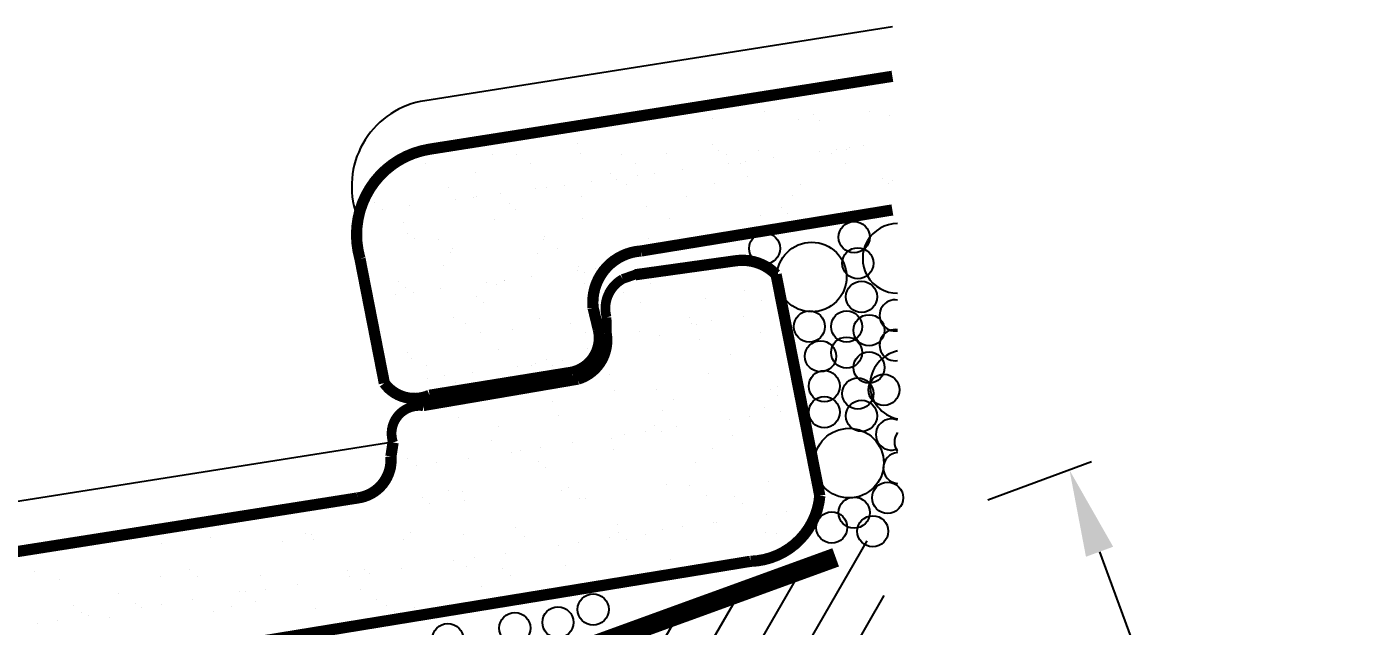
# Model space of a CAD drawing. Header units: inches. Extents: x -370 to 18, y -197 to 199.
# Drawn here: x -228.008 to -225.234, y -23.247 to -22.006 of the extents above; entities that cross this region are included whole.
import ezdxf

# ---------------------------------------------------------------- set-up
doc = ezdxf.new("R2010")
doc.units = ezdxf.units.IN
doc.header["$MEASUREMENT"] = 0
doc.header["$PDMODE"] = 34
doc.header["$PDSIZE"] = 0.2
doc.layers.add('TRAMAS', color=7, linetype='Continuous')
doc.styles.get("Standard").update_dxf_attribs({"font": 'arial.ttf'})
doc.dimstyles.get("Standard").update_dxf_attribs({"dimtxt": 0.18, "dimasz": 0.18, "dimexe": 0.18, "dimexo": 0.0625, "dimgap": 0.09, "dimtad": 0, "dimtih": 1, "dimtoh": 1, "dimdec": 4, "dimzin": 0, "dimdsep": 46, "dimtxsty": 'Standard', "dimcen": 0.09, "dimadec": 0, "dimazin": 0, "dimtfac": 1, "dimtdec": 4, "dimtofl": 0, "dimtmove": 0, "dimatfit": 3, "dimfxl": 1, "dimtolj": 1, "dimtzin": 0, "dimarcsym": 0})

# ---------------------------------------------------------------- blocks, each defined once
blk = doc.blocks.new('*X580')
at = {"color": 0}
for p, q in [((7.7326, 5.7933), (7.9504, 6.1704)), ((7.5712, 5.6137), (7.8739, 6.1381)), ((7.5207, 5.6262), (7.7998, 6.1097)), ((7.8057, 5.8199), (7.9707, 6.1057)), ((7.4476, 5.5996), (7.7267, 6.0831))]:
    blk.add_line(p, q, dxfattribs=at)
blk = doc.blocks.new('*D584')
at = {"color": 0, "lineweight": -2, "transparency": 16777216}
for p, q in [((14.7274, 7.92), (14.5127, 7.841)), ((14.7438, 7.7342), (14.8645, 7.4058)), ((15.131, 6.6811), (15.0103, 7.0094)), ((15.239, 6.529), (15.0242, 6.45))]:
    blk.add_line(p, q, dxfattribs=at)
at = {"color": 0, "transparency": 16777216}
for points in [[(14.7719, 7.7445), (14.7156, 7.7238), (14.6816, 7.9031)], [(15.1592, 6.6914), (15.1029, 6.6707), (15.1932, 6.5121)]]:
    blk.add_solid(points, dxfattribs=at)
at = {"layer": 'DEFPOINTS', "color": 0, "transparency": 16777216}
for p in [(14.7861, 7.9415), (15.2976, 6.5505), (15.1932, 6.5121)]:
    blk.add_point(p, dxfattribs=at)
at = {"color": 0, "transparency": 16777216, "insert": (14.9374, 7.2076), "char_height": 0.18, "attachment_point": 5}
blk.add_mtext('\\A1;0,15', dxfattribs=at)
blk = doc.blocks.new('*X574')
at = {"color": 0}
for p, q in [((4.0702, 4.6177), (4.0702, 4.6177)), ((4.0977, 4.627), (4.0977, 4.627)), ((4.1948, 4.618), (4.1948, 4.618)), ((4.0871, 4.607), (4.0871, 4.607)), ((4.1542, 4.6097), (4.1542, 4.6097)), ((4.2117, 4.6072), (4.2117, 4.6072)), ((4.1375, 4.5905), (4.1375, 4.5905)), ((4.1931, 4.5911), (4.1931, 4.5911)), ((4.0854, 4.5769), (4.0854, 4.5769)), ((4.1398, 4.5841), (4.1398, 4.5841)), ((4.1449, 4.5837), (4.1449, 4.5837)), ((4.1606, 4.5868), (4.1606, 4.5868)), ((4.2106, 4.5741), (4.2106, 4.5741)), ((4.0529, 4.5726), (4.0529, 4.5726)), ((4.1059, 4.5727), (4.1059, 4.5727)), ((4.1478, 4.5683), (4.1478, 4.5683)), ((4.1797, 4.5518), (4.1797, 4.5518)), ((4.0544, 4.5331), (4.0544, 4.5331)), ((4.1567, 4.5327), (4.1567, 4.5327)), ((3.978, 4.5173), (3.978, 4.5173)), ((3.9948, 4.5066), (3.9948, 4.5066)), ((4.0594, 4.5167), (4.0594, 4.5167)), ((4.1025, 4.5176), (4.1025, 4.5176)), ((4.1194, 4.5068), (4.1194, 4.5068)), ((4.2195, 4.5154), (4.2195, 4.5154)), ((4.2269, 4.5086), (4.2269, 4.5086)), ((4.2271, 4.5178), (4.2271, 4.5178)), ((4.244, 4.5071), (4.244, 4.5071)), ((3.8981, 4.4922), (3.8981, 4.4922)), ((4.0004, 4.4918), (4.0004, 4.4918)), ((4.1085, 4.4956), (4.1085, 4.4956)), ((4.2132, 4.497), (4.2132, 4.497)), ((4.23, 4.4924), (4.23, 4.4924)), ((3.9392, 4.4816), (3.9392, 4.4816)), ((4.0993, 4.4802), (4.0993, 4.4802)), ((4.1223, 4.4782), (4.1223, 4.4782)), ((4.1766, 4.4854), (4.1766, 4.4854)), ((4.1975, 4.4881), (4.1975, 4.4881)), ((3.931, 4.4677), (3.931, 4.4677)), ((4.0146, 4.464), (4.0146, 4.464)), ((4.0556, 4.4679), (4.0556, 4.4679)), ((4.069, 4.4712), (4.069, 4.4712)), ((4.0898, 4.4739), (4.0898, 4.4739)), ((4.1066, 4.4735), (4.1066, 4.4735)), ((4.1801, 4.4681), (4.1801, 4.4681)), ((3.8442, 4.4508), (3.8442, 4.4508)), ((3.907, 4.4499), (3.907, 4.4499)), ((3.9522, 4.4547), (3.9522, 4.4547)), ((3.9613, 4.457), (3.9613, 4.457)), ((3.9821, 4.4598), (3.9821, 4.4598)), ((4.0569, 4.4561), (4.0569, 4.4561)), ((4.1592, 4.4556), (4.1592, 4.4556)), ((3.8536, 4.4428), (3.8536, 4.4428)), ((3.8744, 4.4456), (3.8744, 4.4456)), ((3.979, 4.4451), (3.979, 4.4451)), ((3.9864, 4.4384), (3.9864, 4.4384)), ((4.1414, 4.4416), (4.1414, 4.4416)), ((3.8588, 4.41), (3.8588, 4.41)), ((3.8857, 4.417), (3.8857, 4.417)), ((3.9006, 4.4152), (3.9006, 4.4152)), ((4.0029, 4.4147), (4.0029, 4.4147)), ((4.0103, 4.4172), (4.0103, 4.4172)), ((4.111, 4.4186), (4.111, 4.4186)), ((4.1348, 4.4174), (4.1348, 4.4174)), ((4.2157, 4.4199), (4.2157, 4.4199)), ((4.2594, 4.4176), (4.2594, 4.4176)), ((3.778, 4.406), (3.778, 4.406)), ((3.8661, 4.4033), (3.8661, 4.4033)), ((3.9026, 4.4062), (3.9026, 4.4062)), ((4.0212, 4.4065), (4.0212, 4.4065)), ((4.0271, 4.4064), (4.0271, 4.4064)), ((4.1517, 4.4067), (4.1517, 4.4067)), ((4.1812, 4.4051), (4.1812, 4.4051)), ((4.1886, 4.3984), (4.1886, 4.3984)), ((4.2135, 4.3867), (4.2135, 4.3867)), ((4.2343, 4.3894), (4.2343, 4.3894)), ((3.5316, 4.369), (3.5316, 4.369)), ((3.5785, 4.3763), (3.5785, 4.3763)), ((3.5896, 4.3668), (3.5896, 4.3668)), ((3.6397, 4.3729), (3.6397, 4.3729)), ((3.7142, 4.3671), (3.7142, 4.3671)), ((3.7385, 4.3749), (3.7385, 4.3749)), ((3.7444, 4.3743), (3.7444, 4.3743)), ((3.7459, 4.3682), (3.7459, 4.3682)), ((3.8387, 4.3673), (3.8387, 4.3673)), ((3.8467, 4.3738), (3.8467, 4.3738)), ((3.9009, 4.3714), (3.9009, 4.3714)), ((3.9547, 4.3777), (3.9547, 4.3777)), ((3.9633, 4.3675), (3.9633, 4.3675)), ((4.0594, 4.379), (4.0594, 4.379)), ((4.061, 4.37), (4.061, 4.37)), ((4.0879, 4.3677), (4.0879, 4.3677)), ((4.1058, 4.3725), (4.1058, 4.3725)), ((4.1267, 4.3752), (4.1267, 4.3752)), ((4.1592, 4.3795), (4.1592, 4.3795)), ((4.1617, 4.3785), (4.1617, 4.3785)), ((4.2124, 4.368), (4.2124, 4.368)), ((4.2234, 4.3665), (4.2234, 4.3665)), ((3.9982, 4.3583), (3.9982, 4.3583)), ((4.019, 4.3611), (4.019, 4.3611)), ((4.0515, 4.3653), (4.0515, 4.3653)), ((4.0684, 4.3633), (4.0684, 4.3633)), ((3.4582, 4.3412), (3.4582, 4.3412)), ((3.6183, 4.3398), (3.6183, 4.3398)), ((3.8905, 4.3441), (3.8905, 4.3441)), ((3.9113, 4.3469), (3.9113, 4.3469)), ((3.9438, 4.3512), (3.9438, 4.3512)), ((4.1135, 4.3415), (4.1135, 4.3415)), ((4.2182, 4.3428), (4.2182, 4.3428)), ((3.4834, 4.332), (3.4834, 4.332)), ((3.5881, 4.3334), (3.5881, 4.3334)), ((3.6256, 4.3331), (3.6256, 4.3331)), ((3.6904, 4.3329), (3.6904, 4.3329)), ((3.7807, 4.3363), (3.7807, 4.3363)), ((3.7828, 4.33), (3.7828, 4.33)), ((3.7984, 4.3368), (3.7984, 4.3368)), ((3.8036, 4.3327), (3.8036, 4.3327)), ((3.8362, 4.337), (3.8362, 4.337)), ((3.9031, 4.3381), (3.9031, 4.3381)), ((3.9408, 4.3349), (3.9408, 4.3349)), ((3.9481, 4.3282), (3.9481, 4.3282)), ((4.0055, 4.3376), (4.0055, 4.3376)), ((4.1032, 4.3314), (4.1032, 4.3314)), ((3.5443, 4.3161), (3.5443, 4.3161)), ((3.6689, 4.3163), (3.6689, 4.3163)), ((3.6752, 4.3158), (3.6752, 4.3158)), ((3.696, 4.3185), (3.696, 4.3185)), ((3.7285, 4.3228), (3.7285, 4.3228)), ((3.7934, 4.3166), (3.7934, 4.3166)), ((3.918, 4.3168), (3.918, 4.3168)), ((4.0426, 4.317), (4.0426, 4.317)), ((3.498, 4.3047), (3.498, 4.3047)), ((3.5054, 4.298), (3.5054, 4.298)), ((3.5612, 4.3054), (3.5612, 4.3054)), ((3.5675, 4.3016), (3.5675, 4.3016)), ((3.5883, 4.3044), (3.5883, 4.3044)), ((3.6208, 4.3086), (3.6208, 4.3086)), ((3.6604, 4.3012), (3.6604, 4.3012)), ((3.6857, 4.3056), (3.6857, 4.3056)), ((3.7469, 4.2972), (3.7469, 4.2972)), ((3.8103, 4.3058), (3.8103, 4.3058)), ((3.8205, 4.2998), (3.8205, 4.2998)), ((3.9349, 4.306), (3.9349, 4.306)), ((3.4598, 4.2874), (3.4598, 4.2874)), ((3.4806, 4.2902), (3.4806, 4.2902)), ((3.5132, 4.2945), (3.5132, 4.2945)), ((3.5341, 4.292), (3.5341, 4.292)), ((3.6422, 4.2959), (3.6422, 4.2959)), ((3.8279, 4.293), (3.8279, 4.293)), ((3.8492, 4.2967), (3.8492, 4.2967))]:
    blk.add_line(p, q, dxfattribs=at)
blk = doc.blocks.new('*X578')
at = {"color": 0}
for p, q in [((7.9234, 6.7119), (7.9234, 6.7119)), ((7.7269, 6.6772), (7.7269, 6.6772)), ((7.8292, 6.6797), (7.8292, 6.6797)), ((7.887, 6.6758), (7.887, 6.6758)), ((7.9538, 6.6799), (7.9538, 6.6799)), ((7.9775, 6.6744), (7.9775, 6.6744)), ((7.6624, 6.6696), (7.6624, 6.6696)), ((7.7671, 6.671), (7.7671, 6.671)), ((7.8694, 6.6705), (7.8694, 6.6705)), ((7.8943, 6.669), (7.8943, 6.669)), ((7.6067, 6.6421), (7.6067, 6.6421)), ((7.4102, 6.6283), (7.4102, 6.6283)), ((7.5061, 6.6287), (7.5061, 6.6287)), ((7.5348, 6.6285), (7.5348, 6.6285)), ((7.6108, 6.6301), (7.6108, 6.6301)), ((7.6593, 6.6287), (7.6593, 6.6287)), ((7.7132, 6.6296), (7.7132, 6.6296)), ((7.7667, 6.6407), (7.7667, 6.6407)), ((7.7741, 6.6339), (7.7741, 6.6339)), ((7.7839, 6.6289), (7.7839, 6.6289)), ((7.8212, 6.6335), (7.8212, 6.6335)), ((7.8934, 6.6317), (7.8934, 6.6317)), ((7.9085, 6.6292), (7.9085, 6.6292)), ((7.9142, 6.6345), (7.9142, 6.6345)), ((7.9259, 6.6348), (7.9259, 6.6348)), ((7.9291, 6.6372), (7.9291, 6.6372)), ((7.9467, 6.6388), (7.9467, 6.6388)), ((7.4271, 6.6175), (7.4271, 6.6175)), ((7.5517, 6.6177), (7.5517, 6.6177)), ((7.6762, 6.618), (7.6762, 6.618)), ((7.7314, 6.6104), (7.7314, 6.6104)), ((7.7857, 6.6176), (7.7857, 6.6176)), ((7.8008, 6.6182), (7.8008, 6.6182)), ((7.8065, 6.6203), (7.8065, 6.6203)), ((7.8391, 6.6246), (7.8391, 6.6246)), ((7.9253, 6.6184), (7.9253, 6.6184)), ((7.4864, 6.607), (7.4864, 6.607)), ((7.6237, 6.5962), (7.6237, 6.5962)), ((7.6465, 6.6056), (7.6465, 6.6056)), ((7.6539, 6.5988), (7.6539, 6.5988)), ((7.6781, 6.6034), (7.6781, 6.6034)), ((7.6989, 6.6061), (7.6989, 6.6061)), ((7.7696, 6.5939), (7.7696, 6.5939)), ((7.8089, 6.6021), (7.8089, 6.6021)), ((7.969, 6.6007), (7.969, 6.6007)), ((7.9763, 6.5939), (7.9763, 6.5939)), ((7.98, 6.5973), (7.98, 6.5973)), ((7.3632, 6.5786), (7.3632, 6.5786)), ((7.4546, 6.5892), (7.4546, 6.5892)), ((7.4878, 6.5788), (7.4878, 6.5788)), ((7.516, 6.5821), (7.516, 6.5821)), ((7.5569, 6.5887), (7.5569, 6.5887)), ((7.5704, 6.5892), (7.5704, 6.5892)), ((7.5912, 6.592), (7.5912, 6.592)), ((7.6124, 6.5791), (7.6124, 6.5791)), ((7.6649, 6.5926), (7.6649, 6.5926)), ((7.7369, 6.5793), (7.7369, 6.5793)), ((7.8615, 6.5795), (7.8615, 6.5795)), ((7.8719, 6.5934), (7.8719, 6.5934)), ((7.3662, 6.5719), (7.3662, 6.5719)), ((7.3759, 6.5636), (7.3759, 6.5636)), ((7.4084, 6.5679), (7.4084, 6.5679)), ((7.4627, 6.575), (7.4627, 6.575)), ((7.4835, 6.5778), (7.4835, 6.5778)), ((7.5262, 6.5705), (7.5262, 6.5705)), ((7.5336, 6.5637), (7.5336, 6.5637)), ((7.6887, 6.5669), (7.6887, 6.5669)), ((7.8487, 6.5656), (7.8487, 6.5656)), ((7.355, 6.5609), (7.355, 6.5609)), ((7.4006, 6.5478), (7.4006, 6.5478)), ((7.5086, 6.5516), (7.5086, 6.5516)), ((7.6133, 6.553), (7.6133, 6.553)), ((7.7157, 6.5525), (7.7157, 6.5525)), ((7.8237, 6.5564), (7.8237, 6.5564)), ((7.8561, 6.5588), (7.8561, 6.5588)), ((7.9284, 6.5577), (7.9284, 6.5577)), ((7.406, 6.5354), (7.406, 6.5354)), ((7.5684, 6.5318), (7.5684, 6.5318)), ((7.7285, 6.5305), (7.7285, 6.5305)), ((7.4134, 6.5286), (7.4134, 6.5286)), ((7.4425, 6.5281), (7.4425, 6.5281)), ((7.4594, 6.5173), (7.4594, 6.5173)), ((7.5671, 6.5283), (7.5671, 6.5283)), ((7.584, 6.5176), (7.584, 6.5176)), ((7.6674, 6.5155), (7.6674, 6.5155)), ((7.6917, 6.5285), (7.6917, 6.5285)), ((7.7358, 6.5237), (7.7358, 6.5237)), ((7.3524, 6.5107), (7.3524, 6.5107)), ((7.4571, 6.5121), (7.4571, 6.5121)), ((7.5594, 6.5116), (7.5594, 6.5116)), ((7.4482, 6.4967), (7.4482, 6.4967)), ((7.5529, 6.4834), (7.5529, 6.4834)), ((7.6073, 6.4905), (7.6073, 6.4905)), ((7.6082, 6.4954), (7.6082, 6.4954)), ((7.6156, 6.4886), (7.6156, 6.4886)), ((7.6281, 6.4933), (7.6281, 6.4933)), ((7.3955, 6.4784), (7.3955, 6.4784)), ((7.4031, 6.4707), (7.4031, 6.4707)), ((7.4453, 6.4692), (7.4453, 6.4692)), ((7.4996, 6.4763), (7.4996, 6.4763)), ((7.5112, 6.4746), (7.5112, 6.4746)), ((7.5201, 6.4787), (7.5201, 6.4787)), ((7.5204, 6.4791), (7.5204, 6.4791)), ((7.6159, 6.4759), (7.6159, 6.4759)), ((7.3919, 6.4622), (7.3919, 6.4622)), ((7.4127, 6.4649), (7.4127, 6.4649)), ((7.488, 6.4602), (7.488, 6.4602)), ((7.4954, 6.4535), (7.4954, 6.4535)), ((7.4596, 6.435), (7.4596, 6.435)), ((7.3677, 6.4251), (7.3677, 6.4251)), ((7.4748, 6.4279), (7.4748, 6.4279)), ((7.5302, 6.4216), (7.5302, 6.4216)), ((7.5619, 6.4345), (7.5619, 6.4345)), ((7.5994, 6.4282), (7.5994, 6.4282)), ((7.3671, 6.417), (7.3671, 6.417)), ((7.3751, 6.4184), (7.3751, 6.4184)), ((7.4917, 6.4172), (7.4917, 6.4172)), ((7.6163, 6.4174), (7.6163, 6.4174)), ((7.4056, 6.3936), (7.4056, 6.3936)), ((7.5137, 6.3975), (7.5137, 6.3975)), ((7.6184, 6.3988), (7.6184, 6.3988)), ((7.4099, 6.3865), (7.4099, 6.3865)), ((7.4279, 6.3783), (7.4279, 6.3783)), ((7.5365, 6.3776), (7.5365, 6.3776)), ((7.5524, 6.3785), (7.5524, 6.3785)), ((7.5573, 6.3804), (7.5573, 6.3804)), ((7.57, 6.3851), (7.57, 6.3851)), ((7.5773, 6.3784), (7.5773, 6.3784)), ((7.5898, 6.3847), (7.5898, 6.3847)), ((7.4288, 6.3635), (7.4288, 6.3635)), ((7.4496, 6.3662), (7.4496, 6.3662)), ((7.4621, 6.3579), (7.4621, 6.3579)), ((7.4821, 6.3705), (7.4821, 6.3705)), ((7.4497, 6.35), (7.4497, 6.35))]:
    blk.add_line(p, q, dxfattribs=at)
blk = doc.blocks.new('A$C19EF2EDB')
for points, format in [([(14.31497, 8.82098), (13.3471, 8.66794, 0.4515588), (13.20296, 8.44098), (13.20787, 8.41646, 0.4066557)], "xyb"), ([(13.28139, 7.96086), (10.06093, 7.45164, 0.4515588), (9.9168, 7.22469), (9.92171, 7.20016, 0.4066557)], "xyb"), ([(14.1976, 7.72254, 0.04016, 0.04016, 0), (14.1976, 7.72254, 0.04016, 0.04016, 0), (14.1976, 7.72254, 0.04016, 0.04016, 0), (0.9202, 2.89507, 0.04016, 0.04016, 0), (1.09188, 2.42337, 0.04016, 0.04016, 0), (1.27842, 2.44039, 0.03492, 0.03492, -2.6324279), (1.41088, 2.45127, 0.04016, 0.04016, 0), (1.41088, 2.45127, 0.04016, 0.04016, 0), (2.95427, 2.02861, 0.04016, 0.04016, 0), (2.95427, 2.02861, 0.04016, 0.04016, 0), (2.95427, 2.02861, 0.04016, 0.04016, 0), (6.97657, 3.49748, 0.04016, 0.04016, 0)], "xyseb")]:
    blk.add_lwpolyline(points, format=format)
for points, const_width in [([(14.31497, 8.71847), (13.35723, 8.56761, 0.4515588), (13.21309, 8.34065), (13.26351, 8.08317, 0.3549331), (13.35715, 8.05821), (13.65191, 8.10591, 0.4220892), (13.70628, 8.19464), (13.69553, 8.23915, -0.4261719), (13.79516, 8.35689), (14.31497, 8.4418, 0.3809046)], 0.02326), ([(13.28157, 7.96033), (13.27713, 7.93147, -0.4030868), (13.20785, 7.84543), (10.07107, 7.35131, 0.4515588), (9.92693, 7.12436), (9.97735, 6.86688, 0.3549331), (10.07099, 6.84191), (10.36575, 6.88962, 0.4220892), (10.42012, 6.97835), (10.40937, 7.02285, -0.4261719), (10.509, 7.14059), (14.02103, 7.7143, 0.3809046), (14.16477, 7.84992), (14.07424, 8.30819, 0.238425), (13.99069, 8.3366), (13.78299, 8.30763)], 0.02326), ([(13.78688, 8.30947), (13.75665, 8.29878, 0.3448928), (13.72351, 8.21936), (13.72406, 8.18734, -0.3824067), (13.66463, 8.09009), (13.34439, 8.03534, 0.5657963), (13.28157, 7.96033)], 0.02008)]:
    blk.add_lwpolyline(points, format="xyb", dxfattribs=dict(const_width=const_width))
at = {"color": 8, "transparency": 33554610}
for centre, radius in [((14.23573, 8.38536), 0.03223), ((14.05057, 8.36224), 0.03223), ((14.14806, 8.30295), 0.07205), ((14.24345, 8.33142), 0.03223), ((14.25116, 8.26205), 0.03223), ((14.14315, 8.2004), 0.03223), ((14.2203, 8.2004), 0.03223), ((14.2666, 8.19269), 0.03223), ((14.1663, 8.13875), 0.03223), ((14.2203, 8.14645), 0.03223), ((14.2666, 8.11563), 0.03223), ((14.17401, 8.07709), 0.03223), ((14.29746, 8.06938), 0.03223), ((14.24345, 8.06168), 0.03223), ((14.17401, 8.02314), 0.03223), ((14.25116, 8.01544), 0.03223), ((14.22522, 7.91761), 0.07205), ((14.30517, 7.84589), 0.03223), ((14.23573, 7.81506), 0.03223), ((14.18944, 7.78423), 0.03223), ((14.27431, 7.77653), 0.03223), ((13.69566, 7.61468), 0.03223), ((13.53364, 7.57615), 0.03223), ((13.62287, 7.58797), 0.03223), ((13.39476, 7.55303), 0.03223)]:
    blk.add_circle(centre, radius, dxfattribs=at)
for centre, radius, start, end in [((14.32552, 8.34149), 0.07205, 89.82035, 270.17965), ((14.3206, 8.22352), 0.03223, 80.82474, 279.17526), ((14.3206, 8.16187), 0.03223, 80.82474, 279.17526), ((14.34095, 8.07946), 0.07205, 102.18289, 257.81711), ((14.31289, 7.9769), 0.03223, 66.49368, 293.50632), ((14.35146, 7.96149), 0.03223, 142.95155, 217.04845), ((14.32832, 7.90754), 0.03223, 94.58514, 265.41486)]:
    blk.add_arc(centre, radius, start, end)
at = {"xscale": 1.746, "yscale": 1.746, "zscale": 1.746}
blk.add_blockref('*X578', (0.38121, -3.01691), dxfattribs=at)
at = {"xscale": 2.0079, "yscale": 2.0079, "zscale": 2.0079, "rotation": 1}
blk.add_blockref('*X574', (5.74923, -1.14231), dxfattribs=at)
at = {"color": 8, "transparency": 33554610, "xscale": 1.746, "yscale": 1.746, "zscale": 1.746}
blk.add_blockref('*X580', (0.38121, -3.01691), dxfattribs=at)
dim = blk.add_aligned_dim(p1=(14.78611, 7.94153), p2=(15.29765, 6.55054), distance=-0.11132, text='0,15', dimstyle='Standard', override={"dimdec": 4, "dimtdec": 4, "dimtmove": 0})
dim.commit()
dim.dimension.update_dxf_attribs({"geometry": '*D584', "text_midpoint": (14.9374, 7.20762)})

msp = doc.modelspace()

# ---------------------------------------------------------------- block references
at = {"layer": 'TRAMAS'}
msp.add_blockref('A$C19EF2EDB', (-240.53178, -30.82661), dxfattribs=at)

doc.saveas('drawing.dxf')
